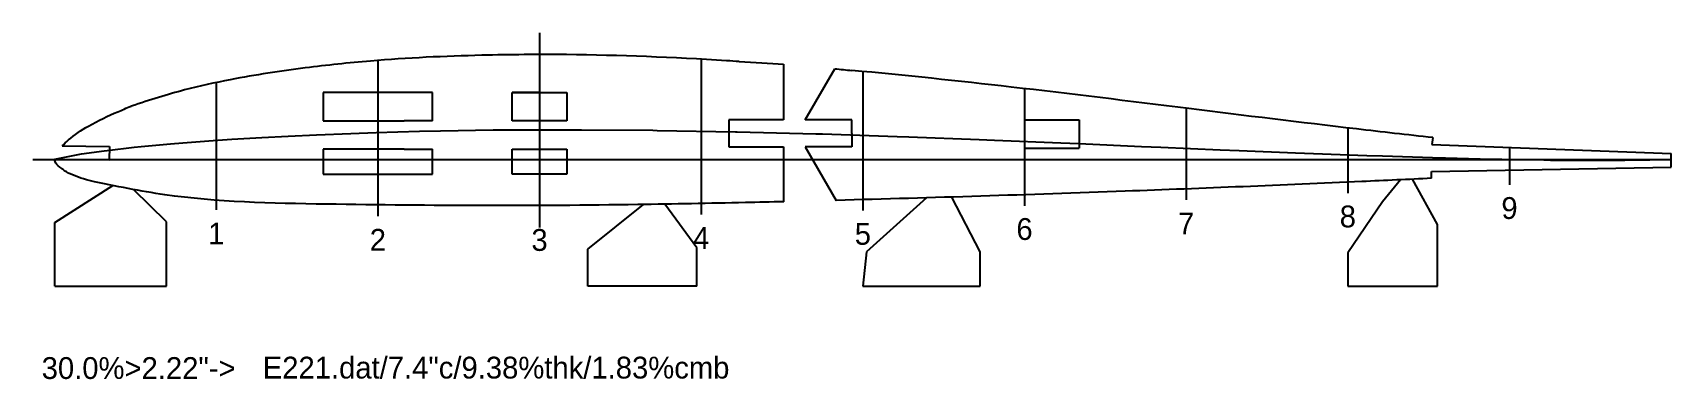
# Model space of a CAD drawing. Header units: inches. Extents: x -0.1 to 7.4, y -1.01 to 0.58.
import ezdxf
from ezdxf.lldxf.tags import DXFTag

# ---------------------------------------------------------------- set-up
doc = ezdxf.new("R2010")
doc.units = ezdxf.units.IN
doc.header["$MEASUREMENT"] = 0
for name, color, linetype in [('1', 7, 'Continuous'), ('Default', 7, 'Continuous'), ('LEROUNDSTK', 7, 'Continuous'), ('TEXT', 7, 'Continuous')]:
    doc.layers.add(name, color=color, linetype=linetype)
tags = doc.linetypes.add('DOT2', pattern=[0.125, 0, -0.125]).pattern_tags.tags
tags[6:7] = [DXFTag(74, 4), DXFTag(75, 0), DXFTag(340, '0'), DXFTag(46, 0.0), DXFTag(50, 0.0), DXFTag(44, 0.0), DXFTag(45, 0.0)]
tags[4:5] = [DXFTag(74, 4), DXFTag(75, 0), DXFTag(340, '0'), DXFTag(46, 0.0), DXFTag(50, 0.0), DXFTag(44, 0.0), DXFTag(45, 0.0)]

# ---------------------------------------------------------------- blocks, each defined once
blk = doc.blocks.new('SE')
at = {"layer": '1', "color": 7, "linetype": 'DOT2'}
blk.add_line((0.74, 0.3543), (0.74, -0.2302), dxfattribs=at)
blk = doc.blocks.new('SE1')
at = {"layer": '1', "color": 7, "linetype": 'DOT2'}
blk.add_line((1.48, 0.4558), (1.48, -0.2592), dxfattribs=at)
blk = doc.blocks.new('SE2')
at = {"layer": '1', "color": 7, "linetype": 'DOT2'}
blk.add_line((2.22, 0.4816), (2.22, -0.2612), dxfattribs=at)
blk = doc.blocks.new('SE3')
at = {"layer": '1', "color": 7, "linetype": 'DOT2'}
blk.add_line((2.96, 0.4594), (2.96, -0.2508), dxfattribs=at)
blk = doc.blocks.new('SE4')
at = {"layer": '1', "color": 7, "linetype": 'DOT2'}
blk.add_line((3.7, 0.4039), (3.7, -0.2333), dxfattribs=at)
blk = doc.blocks.new('SE5')
at = {"layer": '1', "color": 7, "linetype": 'DOT2'}
blk.add_line((4.44, 0.3255), (4.44, -0.2109), dxfattribs=at)
blk = doc.blocks.new('SE6')
at = {"layer": '1', "color": 7, "linetype": 'DOT2'}
blk.add_line((5.18, 0.2355), (5.18, -0.1845), dxfattribs=at)
blk = doc.blocks.new('SE7')
at = {"layer": '1', "color": 7, "linetype": 'DOT2'}
blk.add_line((5.92, 0.1453), (5.92, -0.1534), dxfattribs=at)
blk = doc.blocks.new('SE8')
at = {"layer": '1', "color": 7, "linetype": 'DOT2'}
blk.add_line((6.66, 0.0563), (6.66, -0.1148), dxfattribs=at)
blk = doc.blocks.new('SE9')
at = {"layer": '1', "color": 7, "linetype": 'DOT2'}
for p, q in [((0.5868, 0.0753), (0.53, 0.0706)), ((0.7256, 0.0858), (0.5868, 0.0753)), ((0.8119, 0.0917), (0.7256, 0.0858)), ((0.9491, 0.1), (0.8119, 0.0917)), ((1.0693, 0.1064), (0.9491, 0.1)), ((1.1984, 0.1125), (1.0693, 0.1064)), ((1.3565, 0.119), (1.1984, 0.1125)), ((1.4717, 0.1229), (1.3565, 0.119)), ((1.6706, 0.1285), (1.4717, 0.1229)), ((1.7667, 0.1306), (1.6706, 0.1285)), ((2.0081, 0.1344), (1.7667, 0.1306)), ((2.081, 0.1348), (2.0081, 0.1344)), ((2.3656, 0.1355), (2.081, 0.1348)), ((2.4124, 0.1356), (2.3656, 0.1355)), ((2.7389, 0.133), (2.4124, 0.1356)), ((2.7586, 0.1328), (2.7389, 0.133)), ((3.1169, 0.1266), (2.7586, 0.1328)), ((3.1237, 0.1265), (3.1169, 0.1266)), ((3.4841, 0.1173), (3.1237, 0.1265)), ((3.5157, 0.1163), (3.4841, 0.1173)), ((3.857, 0.1052), (3.5157, 0.1163)), ((3.9102, 0.1033), (3.857, 0.1052)), ((4.2322, 0.091), (3.9102, 0.1033)), ((4.3027, 0.0881), (4.2322, 0.091)), ((4.6064, 0.0754), (4.3027, 0.0881)), ((4.6886, 0.0718), (4.6064, 0.0754)), ((0.1222, 0.0247), (0, 0)), ((0.1228, 0.0248), (0.1222, 0.0247)), ((0.2273, 0.0394), (0.1228, 0.0248)), ((0.2409, 0.0411), (0.2273, 0.0394)), ((0.3635, 0.0549), (0.2409, 0.0411)), ((0.396, 0.0582), (0.3635, 0.0549)), ((0.53, 0.0706), (0.396, 0.0582)), ((4.9757, 0.0593), (4.6886, 0.0718)), ((5.0635, 0.0555), (4.9757, 0.0593)), ((5.3353, 0.0439), (5.0635, 0.0555)), ((5.4228, 0.0402), (5.3353, 0.0439)), ((5.6804, 0.0298), (5.4228, 0.0402)), ((5.7624, 0.0267), (5.6804, 0.0298)), ((6.0059, 0.0177), (5.7624, 0.0267)), ((6.0784, 0.0153), (6.0059, 0.0177)), ((6.307, 0.0081), (6.0784, 0.0153)), ((6.3668, 0.0064), (6.307, 0.0081)), ((6.5789, 0.0011), (6.3668, 0.0064)), ((6.6245, 0.0002), (6.5789, 0.0011)), ((6.8171, -0.0031), (6.6245, 0.0002)), ((7.4, 0), (7.3751, -0.0005)), ((6.848, -0.0035), (6.8171, -0.0031)), ((7.0183, -0.0045), (6.848, -0.0035)), ((7.0361, -0.0045), (7.0183, -0.0045)), ((7.1803, -0.0036), (7.0361, -0.0045)), ((7.1883, -0.0035), (7.1803, -0.0036)), ((7.3004, -0.0018), (7.1883, -0.0035)), ((7.3028, -0.0018), (7.3004, -0.0018)), ((7.3748, -0.0005), (7.3028, -0.0018)), ((7.3751, -0.0005), (7.3748, -0.0005))]:
    blk.add_line(p, q, dxfattribs=at)

msp = doc.modelspace()

# ---------------------------------------------------------------- linework, layer by layer
at = {"layer": '1', "color": 7, "linetype": 'DOT2'}
for p, q in [((2.22, 0.5816), (2.22, -0.3112)), ((-0.1, 0), (2.22, 0)), ((0, 0), (7.4, 0))]:
    msp.add_line(p, q, dxfattribs=at)
at = {"layer": 'Default', "color": 7, "linetype": 'Continuous'}
for p, q in [((3.3368, 0.4368), (3.3368, 0.183)), ((3.4358, 0.183), (3.5708, 0.4168)), ((1.73, 0.308), (1.23, 0.308)), ((1.23, 0.308), (1.23, 0.178)), ((1.23, 0.308), (1.23, 0.178)), ((1.73, 0.178), (1.73, 0.308)), ((2.22, 0.308), (2.095, 0.308)), ((2.095, 0.308), (2.345, 0.308)), ((2.095, 0.178), (2.095, 0.308)), ((2.345, 0.308), (2.345, 0.178)), ((1.23, 0.178), (1.36, 0.178)), ((1.36, 0.178), (1.6, 0.178)), ((1.73, 0.178), (1.6, 0.178)), ((2.345, 0.178), (2.095, 0.178)), ((3.1498, 0.183), (3.0868, 0.183)), ((3.0868, 0.183), (3.0868, 0.058)), ((3.3368, 0.183), (3.1498, 0.183)), ((3.6498, 0.183), (3.4358, 0.183)), ((3.6498, 0.1205), (3.6498, 0.183)), ((4.44, 0.183), (4.69, 0.183)), ((4.44, 0.183), (4.44, 0.053)), ((4.69, 0.183), (4.69, 0.053)), ((3.6498, 0.1205), (3.6498, 0.058)), ((6.3088, 0.1009), (6.3041, 0.0699)), ((0.25, -0.0025), (0, 0)), ((0.0351, 0.0626), (0.2506, 0.0605)), ((0.2506, 0.0605), (0.25, -0.0025)), ((1.23, 0.048), (1.23, -0.067)), ((1.36, 0.048), (1.23, 0.048)), ((1.6, 0.048), (1.36, 0.048)), ((1.6, 0.048), (1.73, 0.048)), ((1.73, -0.067), (1.73, 0.048)), ((2.095, 0.048), (2.345, 0.048)), ((2.095, -0.067), (2.095, 0.048)), ((2.345, 0.048), (2.345, -0.067)), ((3.0868, 0.058), (3.1498, 0.058)), ((3.1498, 0.058), (3.3368, 0.058)), ((3.3368, 0.058), (3.3368, -0.1926)), ((3.4358, 0.058), (3.5771, -0.1866)), ((3.6498, 0.058), (3.4358, 0.058)), ((4.44, 0.053), (4.69, 0.053)), ((6.3041, 0.0699), (7.3997, 0.0281)), ((7.3997, -0.0349), (7.3997, 0.0281)), ((1.23, -0.067), (1.73, -0.067)), ((2.345, -0.067), (2.095, -0.067)), ((6.302, -0.0537), (7.3997, -0.0349)), ((6.3028, -0.0854), (6.302, -0.0537)), ((0.0009, -0.2887), (0.2666, -0.1185)), ((0.5118, -0.2847), (0.3606, -0.1369)), ((6.1602, -0.0924), (6.0777, -0.194)), ((6.3296, -0.2966), (6.2163, -0.0897)), ((2.4405, -0.4106), (2.6952, -0.2057)), ((2.9391, -0.4042), (2.7938, -0.2041)), ((3.991, -0.1751), (3.716, -0.423)), ((4.2363, -0.423), (4.1069, -0.1716)), ((6.0777, -0.194), (5.92, -0.4275)), ((0.0009, -0.5798), (0.0009, -0.2887)), ((0.5118, -0.5798), (0.5118, -0.2847)), ((6.3296, -0.5798), (6.3296, -0.2966)), ((2.4405, -0.5798), (2.4405, -0.4106)), ((2.9391, -0.5798), (2.9391, -0.4042)), ((3.716, -0.423), (3.7, -0.5798)), ((4.2363, -0.5798), (4.2363, -0.423)), ((5.92, -0.4275), (5.92, -0.5798)), ((0.0009, -0.5798), (0.5118, -0.5798)), ((2.9391, -0.5798), (2.4405, -0.5798)), ((3.7, -0.5798), (4.2363, -0.5798)), ((5.92, -0.5798), (6.3296, -0.5798))]:
    msp.add_line(p, q, dxfattribs=at)
for points, knots in [([(3.1342, 0.4495), (3.1149, 0.4507), (2.8513, 0.4677), (2.4585, 0.4843), (1.9145, 0.4798), (1.5157, 0.4618), (1.1311, 0.4202), (0.8486, 0.3779), (0.5775, 0.3186), (0.4394, 0.2741), (0.3501, 0.2448)], [0, 0, 0, 0, 0.0206876, 0.2822409, 0.4198244, 0.6018772, 0.7087232, 0.8324951, 0.9087546, 1, 1, 1, 1]), ([(6.3088, 0.1009), (6.1924, 0.1136), (5.8193, 0.1563), (5.1767, 0.2358), (4.4076, 0.3316), (3.8931, 0.3865), (3.6497, 0.4086)], [0, 0, 0, 0, 0.131492, 0.420265, 0.726085, 1, 1, 1, 1]), ([(0.0351, 0.0626), (0.044, 0.0726), (0.08, 0.1061), (0.1642, 0.1635), (0.2657, 0.2102), (0.3279, 0.2359), (0.3501, 0.2448)], [0, 0, 0, 0, 0.109981, 0.413084, 0.821945, 1, 1, 1, 1]), ([(0.1586, -0.0963), (0.1231, -0.0861), (0.078, -0.0717), (0.0275, -0.0392), (0.0021, -0.016), (0.0008, -0.0027), (0.0009, 0.0002)], [0, 0, 0, 0, 0.523156, 0.777916, 0.952428, 1, 1, 1, 1]), ([(3.3373, -0.1926), (3.2789, -0.194), (3.0562, -0.1992), (2.3578, -0.2133), (1.4819, -0.2109), (0.6195, -0.192), (0.285, -0.1226), (0.1586, -0.0963)], [0, 0, 0, 0, 0.054998, 0.209465, 0.657126, 0.889465, 1, 1, 1, 1]), ([(6.3028, -0.0854), (6.1966, -0.0908), (5.7231, -0.1127), (4.8221, -0.1496), (4.0189, -0.1751), (3.5771, -0.1866)], [0, 0, 0, 0, 0.115749, 0.5139901, 1, 1, 1, 1])]:
    msp.add_open_spline(points, degree=3, knots=knots, dxfattribs=at)
for points in [[(3.1342, 0.4495), (3.2034, 0.4458), (3.2709, 0.4416), (3.3368, 0.4368)], [(3.5708, 0.4168), (3.5974, 0.4142), (3.6237, 0.4115), (3.6497, 0.4086)]]:
    msp.add_open_spline(points, degree=3, dxfattribs=at)
at = {"layer": 'LEROUNDSTK', "color": 7, "linetype": 'Continuous'}
msp.add_line((-0.0625, 0), (0.1875, 0), dxfattribs=at)

# ---------------------------------------------------------------- block references
at = {"layer": '1'}
for name in ['SE1', 'SE2', 'SE3', 'SE4', 'SE', 'SE5', 'SE6', 'SE9', 'SE7', 'SE8']:
    msp.add_blockref(name, (0, 0), dxfattribs=at)

# ---------------------------------------------------------------- texts
at = {"layer": 'TEXT', "char_height": 0.1, "attachment_point": 7}
for s, insert, width in [('{\\fSETxt|b0||i0||c0|p34;\\C7;\\W1.;8}', (5.8825, -0.3118), 0.092593), ('{\\fSETxt|b0||i0||c0|p34;\\C7;\\W1.;9}', (6.6225, -0.2732), 0.092593), ('{\\fSETxt|b0||i0||c0|p34;\\C7;\\W1.;1}', (0.7025, -0.3885), 0.061112), ('{\\fSETxt|b0||i0||c0|p34;\\C7;\\W1.;5}', (3.6625, -0.3916), 0.092593), ('{\\fSETxt|b0||i0||c0|p34;\\C7;\\W1.;6}', (4.4025, -0.3693), 0.092593), ('{\\fSETxt|b0||i0||c0|p34;\\C7;\\W1.;7}', (5.1425, -0.3428), 0.092593), ('{\\fSETxt|b0||i0||c0|p34;\\C7;\\W1.;2}', (1.4425, -0.4175), 0.092593), ('{\\fSETxt|b0||i0||c0|p34;\\C7;\\W1.;3}', (2.1825, -0.4195), 0.092593), ('{\\fSETxt|b0||i0||c0|p34;\\C7;\\W1.;4}', (2.9225, -0.4091), 0.092593), ('{\\fSETxt|b0||i0||c0|p34;\\C7;\\W1.;E221.dat/7.4"c/9.38%thk/1.83%cmb}', (0.9526, -1.0045), 2.624074), ('{\\fSETxt|b0||i0||c0|p34;\\C7;\\W1.;30.0%>2.22"->}', (-0.0592, -1.0065), 0.990741)]:
    msp.add_mtext(s, dxfattribs=dict(at, insert=insert, width=width))

doc.saveas('drawing.dxf')
